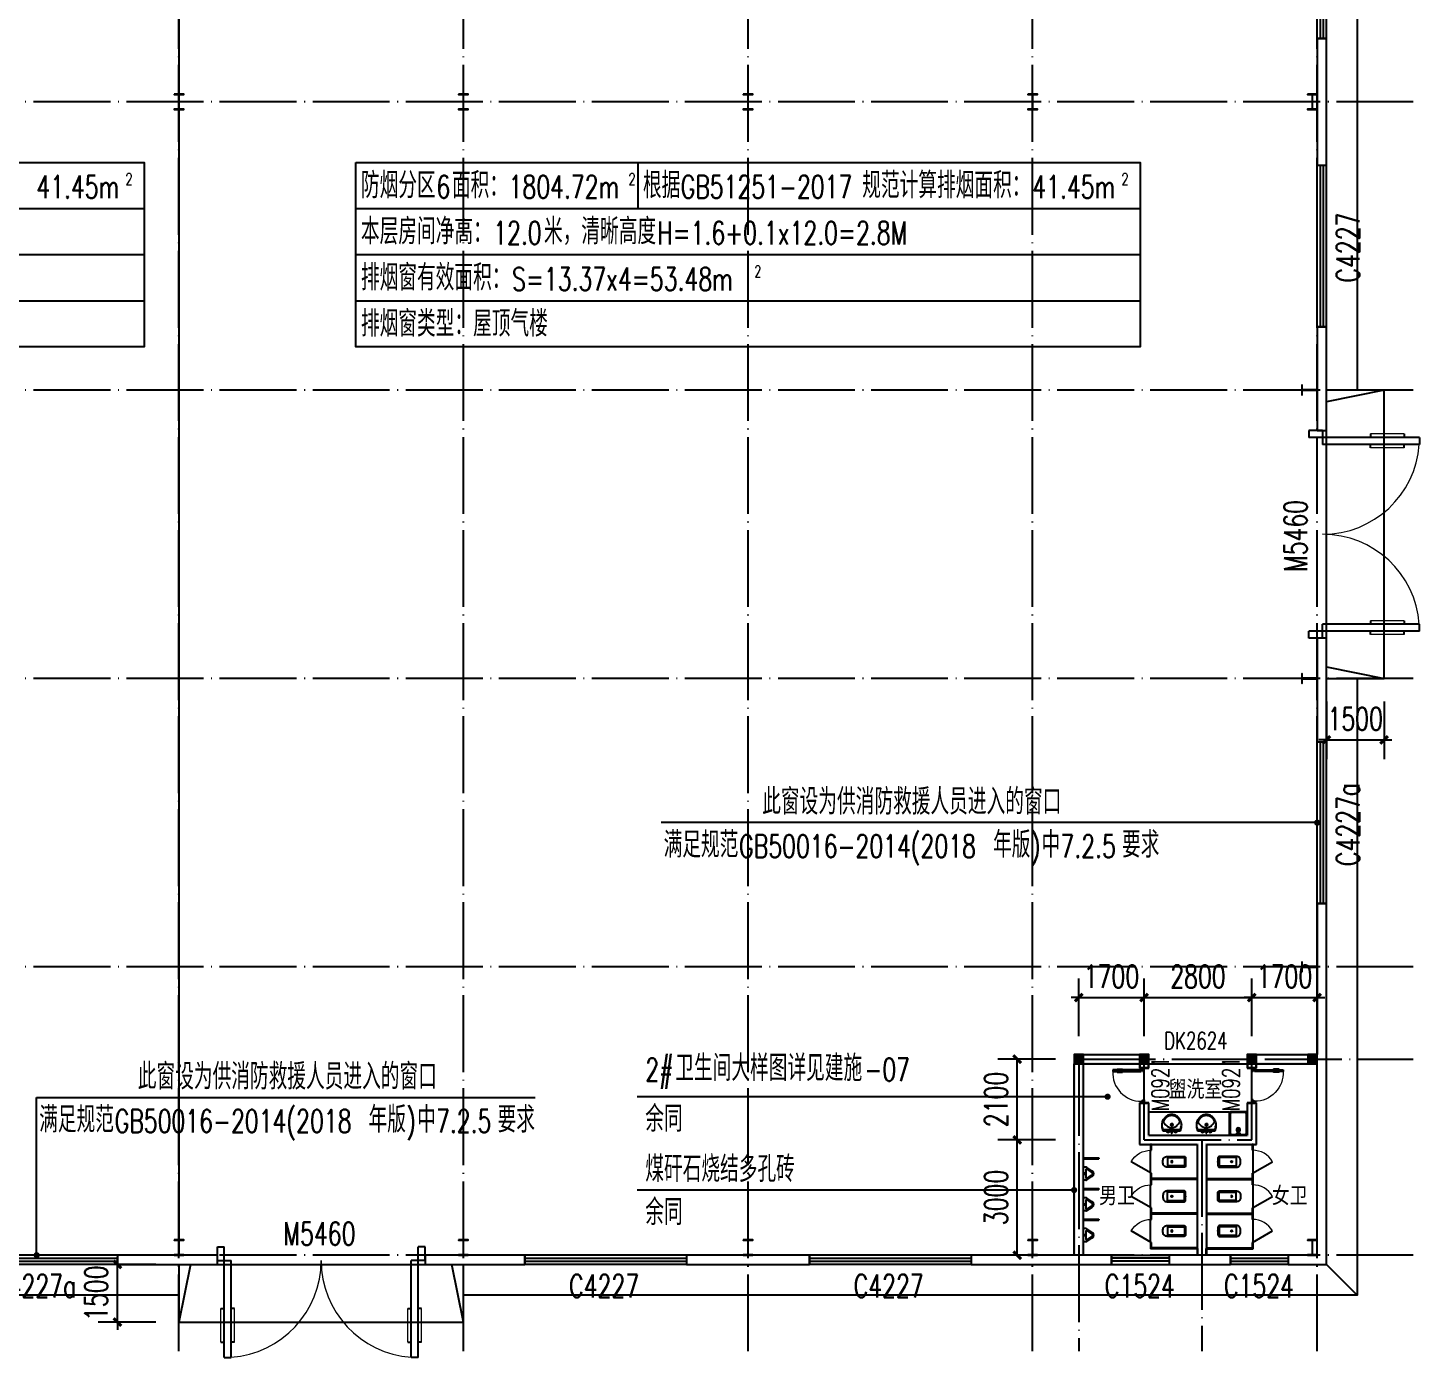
# Model space of a CAD drawing. Extents: x 13276711 to 13543385, y -848943 to -68012.
# Drawn here: x 13475653 to 13511685, y -292143 to -257716 of the extents above; entities that cross this region are included whole.
import ezdxf

# ---------------------------------------------------------------- set-up
doc = ezdxf.new("R2010")
doc.units = 0
doc.header["$LTSCALE"] = 1000
doc.header["$MEASUREMENT"] = 0
doc.linetypes.add('DASH', pattern=[0.35, 0.25, -0.1])
doc.linetypes.add('DOTE', pattern=[2.42, 2, -0.2, 0.02, -0.2])
for name, color, linetype in [('COLUMN', 2, 'Continuous'), ('DIM_LEAD', 3, 'Continuous'), ('DOTE', 1, 'DOTE'), ('LVTRY', 6, 'Continuous'), ('PUB_DIM', 3, 'Continuous'), ('PUB_HATCH', 8, 'Continuous'), ('PUB_TEXT', 7, 'Continuous'), ('PUB_WALL', 9, 'Continuous'), ('WALL', 9, 'Continuous'), ('WALL-PARAPET', 6, 'Continuous'), ('WINDOW', 4, 'Continuous'), ('WINDOW_TEXT', 7, 'Continuous')]:
    doc.layers.add(name, color=color, linetype=linetype)
doc.styles.add('_TCH_DIM', font='SIMPLEX', dxfattribs={"bigfont": 'GBCBIG'})
doc.styles.add('_TCH_DIM_T3', font='SIMPLEX', dxfattribs={"width": 0.705882, "bigfont": 'GBCBIG'})
doc.styles.add('_TCH_WINDOW', font='SIMPLEX', dxfattribs={"height": 3.5, "bigfont": 'GBCBIG'})
doc.styles.add('YAYA', font='', dxfattribs={"width": 0.8, "height": 1})
doc.styles.get('YAYA').set_extended_font_data('SimSun')
doc.dimstyles.new('_TCH_ARCH&&200', dxfattribs={"dimtxt": 595, "dimasz": 200, "dimexe": 500, "dimexo": 600, "dimgap": 252.5, "dimtad": 1, "dimdec": 0, "dimzin": 0, "dimdsep": 46, "dimtxsty": '_TCH_DIM_T3', "dimblk": 'ARCHTICK', "dimcen": 0.09, "dimclrt": 7, "dimazin": 2, "dimtfac": 1, "dimtdec": 0, "dimtix": 1, "dimtmove": 2, "dimatfit": 3, "dimfxl": 0, "dimtolj": 1, "dimtzin": 0, "dimarcsym": 0})

# ---------------------------------------------------------------- blocks, each defined once
blk = doc.blocks.new('A$C797E1D2B')
at = {"layer": 'COLUMN'}
h = blk.add_hatch(color=256, dxfattribs=at)
h.paths.add_polyline_path([(125, 400), (250, 400), (250, 388), (130, 388), (130, 200), (125, 200)])
h.paths.add_polyline_path([(0, 400), (125, 400), (125, 200), (120, 200), (120, 388), (0, 388)])
h.paths.add_polyline_path([(0, 12), (120, 12), (120, 200), (125, 200), (125, 0), (0, 0)])
h.paths.add_polyline_path([(125, 200), (130, 200), (130, 12), (250, 12), (250, 0), (125, 0)])
blk.add_lwpolyline([(250, 0), (250, 12), (130, 12), (130, 388), (250, 388), (250, 400), (0, 400), (0, 388), (120, 388), (120, 12), (0, 12), (0, 0)], close=True, dxfattribs=at)
blk = doc.blocks.new('$DorLib2D$00000011')
for p, q in [((-0.4667, 0.4709), (-0.4667, -0.0625)), ((-0.4667, 0.4709), (-0.4333, 0.4709)), ((-0.4333, 0.4709), (-0.4333, 0.0042)), ((0.4333, 0.4709), (0.4333, 0.0042)), ((0.4667, 0.4709), (0.4333, 0.4709)), ((0.4667, 0.4709), (0.4667, -0.0625)), ((-0.4833, 0.3962), (-0.4667, 0.3962)), ((-0.4167, 0.3962), (-0.4333, 0.3962)), ((0.4167, 0.3962), (0.4333, 0.3962)), ((0.4833, 0.3962), (0.4667, 0.3962)), ((-0.4833, 0.2346), (-0.4667, 0.2346)), ((-0.4167, 0.2346), (-0.4333, 0.2346)), ((0.4167, 0.2346), (0.4333, 0.2346)), ((0.4833, 0.2346), (0.4667, 0.2346)), ((-0.5, 0.0042), (-0.4333, 0.0042)), ((-0.5, 0.0042), (-0.5, -0.0625)), ((0.5, 0.0042), (0.4333, 0.0042)), ((0.5, 0.0042), (0.5, -0.0625)), ((-0.5, -0.0625), (-0.4667, -0.0625)), ((0.5, -0.0625), (0.4667, -0.0625))]:
    blk.add_line(p, q)
at = {"lineweight": 13}
for p, q in [((-0.4833, 0.3962), (-0.4833, 0.2346)), ((-0.4167, 0.3962), (-0.4167, 0.2346)), ((0.4167, 0.3962), (0.4167, 0.2346)), ((0.4833, 0.3962), (0.4833, 0.2346))]:
    blk.add_line(p, q, dxfattribs=at)
for centre, start, end in [((-0.4667, 0.0042), 0, 85.90396), ((0.4667, 0.0042), 94.09604, 180)]:
    blk.add_arc(centre, 0.4667, start, end, dxfattribs=at)
blk = doc.blocks.new('$TCHSYS$WIN2D')
for p, q in [((-0.5, 0.5), (0.5, 0.5)), ((-0.5, 0.5), (-0.5, -0.5)), ((0.5, 0.5), (0.5, -0.5)), ((0.5, 0.1667), (-0.5, 0.1667)), ((0.5, -0.1667), (-0.5, -0.1667)), ((-0.5, -0.5), (0.5, -0.5))]:
    blk.add_line(p, q)
blk = doc.blocks.new('$lvtry$00000037')
for p, q in [((-305, -430, 0), (-305, -30, 0)), ((-285, -420, 0), (-285, -40, 0)), ((-275, 0, 0), (275, 0, 0)), ((-265, -20, 0), (265, -20, 0)), ((285, -180, 0), (245, -198, 0)), ((245, -198, 0), (245, -263, 0)), ((245, -263, 0), (285, -280, 0)), ((285, -40, 0), (285, -420, 0)), ((305, -30, 0), (305, -430, 0)), ((275, -460, 0), (-275, -460, 0)), ((265, -440, 0), (-265, -440, 0))]:
    blk.add_line(p, q)
for radius in [50, 32.5]:
    blk.add_circle((165, -230, 0), radius)
for centre, radius, start, end in [((-275, -30, 0), 30, 90, 180), ((-265, -40, 0), 20, 90, 180), ((265, -40, 0), 20, 0, 90), ((275, -30, 0), 30, 0, 90), ((-275, -430, 0), 30, 180, 270), ((-265, -420, 0), 20, 180, 270), ((265, -420, 0), 20, 270, 0), ((275, -430, 0), 30, 270, 0)]:
    blk.add_arc(centre, radius, start, end)
blk = doc.blocks.new('$lvtry$00000007')
for p, q in [((-170, 0, 0), (170, 0, 0)), ((-170, -61, 0), (-170, 0, 0)), ((-162, -88, 0), (-69, -231, 0)), ((-124, -91, 0), (-43, -216, 0)), ((-116, -76, 0), (116, -76, 0)), ((43, -216, 0), (124, -91, 0)), ((69, -231, 0), (162, -88, 0)), ((170, -61, 0), (170, 0, 0))]:
    blk.add_line(p, q)
blk.add_circle((0, -38, 0), 17.7)
for centre, radius, start, end in [((-120, -61, 0), 50, 180, 213.0863), ((-116, -86, 0), 10, 90, 213.0863), ((0, -191, 0), 80, 210, 330), ((0, -191, 0), 50, 210, 330), ((116, -86, 0), 10, 326.9137, 90), ((120, -61, 0), 50, 326.9137, 0)]:
    blk.add_arc(centre, radius, start, end)
blk = doc.blocks.new('$TCHSYS$APDOOR2D')
blk.add_line((0.5, 0), (0, 0.866))
at = {"lineweight": 13}
blk.add_arc((0.5, 0), 1, 120, 180, dxfattribs=at)
blk = doc.blocks.new('_FZH')
blk.add_lwpolyline([(-0.5, -0.5), (0.5, -0.5), (0.5, 0.5), (-0.5, 0.5)], close=True)
at = {"layer": 'PUB_HATCH'}
blk.add_solid([(-0.5, -0.5), (0.5, -0.5), (-0.5, 0.5), (0.5, 0.5)], dxfattribs=at)
blk = doc.blocks.new('$lvtry$00000192')
for p, q in [((-249, -114, 0), (-277, -200, 0)), ((-257, -192, 0), (-247, -166, 0)), ((-30, -114, 0), (-249, -114, 0)), ((-237, -138, 0), (-247, -166, 0)), ((-235, -138, 0), (-27, -138, 0)), ((-144, -84, 0), (-75, -83, 0)), ((-109, -118, 0), (-110, -49, 0)), ((-43, -272, 0), (43, -271, 0)), ((-24, -72, 0), (-30, -109, 0)), ((-30, -109, 0), (-17, -212, 0)), ((-24, -72, 0), (0, -73, 0)), ((-24, -72, 0), (-17, -212, 0)), ((-23, -91, 0), (0, -91, 0)), ((-18, -202, 0), (-1, -202, 0)), ((-17, -212, 0), (-1, -212, 0)), ((15, -203, 0), (-1, -202, 0)), ((14, -212, 0), (-1, -212, 0)), ((24, -73, 0), (0, -73, 0)), ((23, -92, 0), (0, -91, 0)), ((1, -314, 0), (0, -229, 0)), ((24, -73, 0), (14, -212, 0)), ((30, -110, 0), (14, -212, 0)), ((24, -73, 0), (30, -110, 0)), ((26, -138, 0), (243, -138, 0)), ((256, -114, 0), (29, -114, 0)), ((75, -83, 0), (144, -82, 0)), ((110, -117, 0), (109, -48, 0)), ((243, -138, 0), (263, -192, 0)), ((243, -138, 0), (272, -216, 0)), ((283, -200, 0), (256, -114, 0))]:
    blk.add_line(p, q)
for points in [[(-277, -200, 0.044851), (-282, -257, 0.06689), (-277, -296, 0.023023), (-257, -356, 0.044853), (-243, -386, 0.043799), (-215, -425, 0.044001), (-180, -459, 0.042834), (-139, -487, 0.043018), (-95, -507, 0.042273), (-47, -520, 0.042347), (2, -524, 0.04234), (52, -520, 0.042268), (100, -508, 0.043003), (144, -488, 0.042821), (185, -460, 0.043985), (220, -426, 0.043782), (249, -387, 0.044843), (273, -338, 0.059205), (283, -297, 0.030672), (287, -241, 0.04375), (283, -201, 0.001982), (283, -201, 0.000717), (283, -200)], [(-21, -200, 0.021783), (-40, -200, 0.043137), (-49, -201, 0.041783), (-92, -214, 0.044848), (-129, -233, 0.04131), (-155, -252, 0.026055), (-194, -290, 0.052783), (-228, -336, 0.159914), (-231, -349, 0.063485), (-229, -357, 0.0374), (-221, -373, 0.051256), (-198, -406, 0.043963), (-164, -440, 0.042872), (-127, -465, 0.042994), (-86, -483, 0.042296), (-43, -495, 0.042347), (2, -499, 0.042341), (47, -495, 0.042292), (91, -484, 0.04298), (132, -466, 0.042859), (169, -440, 0.043948), (202, -409, 0.046877), (227, -374, 0.041749), (235, -357, 0.059652), (238, -346, 0.177603), (234, -327, 0.063235), (189, -275, 0.024325), (146, -239, 0.043369), (120, -223, 0.042415), (76, -205, 0.050318), (38, -197, 0.034463), (33, -197, 0.015757), (19, -198, 0.015757)]]:
    blk.add_lwpolyline(points, format="xyb")
at = {"elevation": 0}
blk.add_lwpolyline([(-257, -192), (-264, -237), (-264, -241)], dxfattribs=at)
for centre, radius in [((-109, -83, 0), 23.8), ((-109, -83, 0), 14.2), ((0, -271, 0), 28.5), ((0, -271, 0), 19), ((110, -83, 0), 23.8), ((110, -83, 0), 14.2)]:
    blk.add_circle(centre, radius)
for centre, start, end in [((-1, -61, 0), 79.8328, 278.7823), ((1, -61, 0), 259.8328, 98.7823)]:
    blk.add_arc(centre, 6.83, start, end)
blk.add_point((0, -91, 0))
blk = doc.blocks.new('$lvtry$00000200')
at = {"color": 0}
for p, q in [((-110, -40, 0), (-110, -470, 0)), ((100, -30, 0), (-100, -30, 0)), ((110, -470, 0), (110, -40, 0))]:
    blk.add_line(p, q, dxfattribs=at)
at = {"color": 0, "elevation": 0}
blk.add_lwpolyline([(100, 0), (-100, 0, 0.414214), (-140, -40), (-140, -480, 0.414214), (-30, -590), (30, -590, 0.414214), (140, -480), (140, -40, 0.414214)], format="xyb", close=True, dxfattribs=at)
blk.add_lwpolyline([(140, -470), (-140, -470)], dxfattribs=at)
at = {"color": 0}
blk.add_circle((0, -359, 0), 20, dxfattribs=at)
for centre, start, end in [((-100, -40, 0), 90, 180), ((100, -40, 0), 0, 90)]:
    blk.add_arc(centre, 10, start, end, dxfattribs=at)
for p in [(0, 0), (0, -359, 0)]:
    blk.add_point(p, dxfattribs=at)
blk = doc.blocks.new('$DorLib2D$00000009')
for p, q in [((0.413, 0.905), (0.413, 0.081)), ((0.454, 0.905), (0.413, 0.905)), ((0.454, 0.081), (0.454, 0.905)), ((0.413, 0.782), (0.378, 0.782)), ((0.413, 0.624), (0.378, 0.624)), ((0.489, 0.782), (0.454, 0.782)), ((0.489, 0.624), (0.454, 0.624)), ((-0.494, 0.081), (-0.453, 0.081)), ((-0.494, -0.002), (-0.494, 0.081)), ((-0.453, 0.081), (-0.453, 0.039)), ((-0.453, 0.039), (-0.412, 0.039)), ((-0.412, 0.039), (-0.412, -0.002)), ((0.413, 0.081), (0.454, 0.081)), ((0.454, 0.039), (0.413, 0.039)), ((0.413, 0.039), (0.413, -0.002)), ((0.495, 0.081), (0.454, 0.081)), ((0.454, 0.081), (0.454, 0.039)), ((0.495, -0.002), (0.495, 0.081)), ((-0.494, -0.002), (-0.494, -0.002)), ((-0.412, -0.002), (-0.494, -0.002)), ((0.413, -0.002), (0.495, -0.002)), ((0.495, -0.002), (0.495, -0.002))]:
    blk.add_line(p, q)
at = {"lineweight": 13}
for p, q in [((0.378, 0.782), (0.378, 0.624)), ((0.489, 0.782), (0.489, 0.624))]:
    blk.add_line(p, q, dxfattribs=at)
blk.add_arc((0.372, 0.082), 0.825, 87.134, 180.0717, dxfattribs=at)
blk = doc.blocks.new('_ArchTick')
at = {"color": 0, "linetype": 'ByBlock', "const_width": 0.4}
blk.add_lwpolyline([(-0.5, -0.5), (0.5, 0.5)], dxfattribs=at)
blk = doc.blocks.new('*D686')
at = {"layer": 'Defpoints', "color": 0}
for p in [(13477985, -289883), (13479585, -289883), (13479585, -291383)]:
    blk.add_point(p, dxfattribs=at)
at = {"layer": 'PUB_DIM', "color": 0, "lineweight": -2}
for p, q in [((13477985, -289883), (13477985, -289683)), ((13478985, -289883), (13477485, -289883)), ((13477985, -291383), (13477985, -289883)), ((13478985, -291383), (13477485, -291383)), ((13477985, -291383), (13477985, -291583))]:
    blk.add_line(p, q, dxfattribs=at)
at = {"layer": 'PUB_DIM', "color": 0, "lineweight": -2, "xscale": 200, "yscale": 200, "zscale": 200}
for p, rotation in [((13477985, -289883), 270), ((13477985, -291383), 90)]:
    blk.add_blockref('_ArchTick', p, dxfattribs=dict(at, rotation=rotation))
at = {"layer": 'PUB_DIM', "color": 7, "insert": (13477435, -290633), "char_height": 595, "attachment_point": 5, "rotation": 90, "style": '_TCH_DIM_T3'}
blk.add_mtext('\\A1;1500', dxfattribs=at)
blk = doc.blocks.new('*D693')
at = {"layer": 'Defpoints', "color": 0}
for p in [(13509425, -274643), (13510925, -274643), (13510925, -276243)]:
    blk.add_point(p, dxfattribs=at)
at = {"layer": 'PUB_DIM', "color": 0, "lineweight": -2}
for p, q in [((13509425, -275243), (13509425, -276743)), ((13510925, -275243), (13510925, -276743)), ((13509425, -276243), (13509225, -276243)), ((13509425, -276243), (13510925, -276243)), ((13510925, -276243), (13511125, -276243))]:
    blk.add_line(p, q, dxfattribs=at)
at = {"layer": 'PUB_DIM', "color": 0, "lineweight": -2, "xscale": 200, "yscale": 200, "zscale": 200}
blk.add_blockref('_ArchTick', (13509425, -276243), dxfattribs=at)
at = {"layer": 'PUB_DIM', "color": 0, "lineweight": -2, "xscale": 200, "yscale": 200, "zscale": 200, "rotation": 180}
blk.add_blockref('_ArchTick', (13510925, -276243), dxfattribs=at)
at = {"layer": 'PUB_DIM', "color": 7, "insert": (13510175, -275693), "char_height": 595, "attachment_point": 5, "style": '_TCH_DIM_T3'}
blk.add_mtext('\\A1;1500', dxfattribs=at)
blk = doc.blocks.new('*D959')
at = {"layer": 'Defpoints', "color": 0}
for p in [(13504685, -282943), (13502985, -284543), (13504685, -284543)]:
    blk.add_point(p, dxfattribs=at)
at = {"layer": 'PUB_DIM', "color": 0, "lineweight": -2}
for p, q in [((13502985, -283943), (13502985, -282443)), ((13504685, -283943), (13504685, -282443)), ((13502985, -282943), (13502785, -282943)), ((13502985, -282943), (13504685, -282943)), ((13504685, -282943), (13504885, -282943))]:
    blk.add_line(p, q, dxfattribs=at)
at = {"layer": 'PUB_DIM', "color": 0, "lineweight": -2, "xscale": 200, "yscale": 200, "zscale": 200}
blk.add_blockref('_ArchTick', (13502985, -282943), dxfattribs=at)
at = {"layer": 'PUB_DIM', "color": 0, "lineweight": -2, "xscale": 200, "yscale": 200, "zscale": 200, "rotation": 180}
blk.add_blockref('_ArchTick', (13504685, -282943), dxfattribs=at)
at = {"layer": 'PUB_DIM', "color": 7, "insert": (13503835, -282393), "char_height": 595, "attachment_point": 5, "style": '_TCH_DIM_T3'}
blk.add_mtext('\\A1;1700', dxfattribs=at)
blk = doc.blocks.new('*D960')
at = {"layer": 'Defpoints', "color": 0}
for p in [(13507485, -282943), (13504685, -284543), (13507485, -284543)]:
    blk.add_point(p, dxfattribs=at)
at = {"layer": 'PUB_DIM', "color": 0, "lineweight": -2}
for p, q in [((13504685, -283943), (13504685, -282443)), ((13507485, -283943), (13507485, -282443)), ((13504685, -282943), (13507485, -282943))]:
    blk.add_line(p, q, dxfattribs=at)
at = {"layer": 'PUB_DIM', "color": 0, "lineweight": -2, "xscale": 200, "yscale": 200, "zscale": 200, "rotation": 180}
blk.add_blockref('_ArchTick', (13504685, -282943), dxfattribs=at)
at = {"layer": 'PUB_DIM', "color": 0, "lineweight": -2, "xscale": 200, "yscale": 200, "zscale": 200}
blk.add_blockref('_ArchTick', (13507485, -282943), dxfattribs=at)
at = {"layer": 'PUB_DIM', "color": 7, "insert": (13506085, -282393), "char_height": 595, "attachment_point": 5, "style": '_TCH_DIM_T3'}
blk.add_mtext('\\A1;2800', dxfattribs=at)
blk = doc.blocks.new('*D961')
at = {"layer": 'Defpoints', "color": 0}
for p in [(13509185, -282943), (13507485, -284543), (13509185, -284543)]:
    blk.add_point(p, dxfattribs=at)
at = {"layer": 'PUB_DIM', "color": 0, "lineweight": -2}
for p, q in [((13507485, -283943), (13507485, -282443)), ((13509185, -283943), (13509185, -282443)), ((13507485, -282943), (13507285, -282943)), ((13507485, -282943), (13509185, -282943)), ((13509185, -282943), (13509385, -282943))]:
    blk.add_line(p, q, dxfattribs=at)
at = {"layer": 'PUB_DIM', "color": 0, "lineweight": -2, "xscale": 200, "yscale": 200, "zscale": 200}
blk.add_blockref('_ArchTick', (13507485, -282943), dxfattribs=at)
at = {"layer": 'PUB_DIM', "color": 0, "lineweight": -2, "xscale": 200, "yscale": 200, "zscale": 200, "rotation": 180}
blk.add_blockref('_ArchTick', (13509185, -282943), dxfattribs=at)
at = {"layer": 'PUB_DIM', "color": 7, "insert": (13508335, -282393), "char_height": 595, "attachment_point": 5, "style": '_TCH_DIM_T3'}
blk.add_mtext('\\A1;1700', dxfattribs=at)
blk = doc.blocks.new('*D962')
at = {"layer": 'Defpoints', "color": 0}
for p in [(13501385, -286643), (13502985, -286643), (13502985, -289643)]:
    blk.add_point(p, dxfattribs=at)
at = {"layer": 'PUB_DIM', "color": 0, "lineweight": -2}
for p, q in [((13502385, -286643), (13500885, -286643)), ((13501385, -289643), (13501385, -286643)), ((13502385, -289643), (13500885, -289643))]:
    blk.add_line(p, q, dxfattribs=at)
at = {"layer": 'PUB_DIM', "color": 0, "lineweight": -2, "xscale": 200, "yscale": 200, "zscale": 200}
for p, rotation in [((13501385, -286643), 90), ((13501385, -289643), 270)]:
    blk.add_blockref('_ArchTick', p, dxfattribs=dict(at, rotation=rotation))
at = {"layer": 'PUB_DIM', "color": 7, "insert": (13500835, -288143), "char_height": 595, "attachment_point": 5, "rotation": 90, "style": '_TCH_DIM_T3'}
blk.add_mtext('\\A1;3000', dxfattribs=at)
blk = doc.blocks.new('*D963')
at = {"layer": 'Defpoints', "color": 0}
for p in [(13501385, -284543), (13502985, -284543), (13502985, -286643)]:
    blk.add_point(p, dxfattribs=at)
at = {"layer": 'PUB_DIM', "color": 0, "lineweight": -2}
for p, q in [((13502385, -284543), (13500885, -284543)), ((13501385, -286643), (13501385, -284543)), ((13502385, -286643), (13500885, -286643))]:
    blk.add_line(p, q, dxfattribs=at)
at = {"layer": 'PUB_DIM', "color": 0, "lineweight": -2, "xscale": 200, "yscale": 200, "zscale": 200}
for p, rotation in [((13501385, -284543), 90), ((13501385, -286643), 270)]:
    blk.add_blockref('_ArchTick', p, dxfattribs=dict(at, rotation=rotation))
at = {"layer": 'PUB_DIM', "color": 7, "insert": (13500835, -285593), "char_height": 595, "attachment_point": 5, "rotation": 90, "style": '_TCH_DIM_T3'}
blk.add_mtext('\\A1;2100', dxfattribs=at)

msp = doc.modelspace()

# ---------------------------------------------------------------- hatches: boundary and pattern name
at = {"layer": 'PUB_WALL'}
for points in [[(13503104.8, -284423.1), (13502864.8, -284423.1), (13502904.8, -284463.1), (13503064.8, -284463.1)], [(13502864.8, -284423.1), (13502864.8, -284663.1), (13502904.8, -284623.1), (13502904.8, -284463.1)], [(13502864.8, -284663.1), (13503104.8, -284663.1), (13503064.8, -284623.1), (13502904.8, -284623.1)], [(13503104.8, -284663.1), (13503104.8, -284423.1), (13503064.8, -284463.1), (13503064.8, -284623.1)], [(13504564.8, -284463.1), (13504564.8, -284423.1), (13503104.8, -284423.1), (13503104.8, -284463.1)], [(13504564.8, -284663.1), (13504564.8, -284623.1), (13503104.8, -284623.1), (13503104.8, -284663.1)], [(13504804.8, -284423.1), (13504564.8, -284423.1), (13504604.8, -284463.1), (13504764.8, -284463.1)], [(13504564.8, -284423.1), (13504564.8, -284663.1), (13504604.8, -284623.1), (13504604.8, -284463.1)], [(13504564.8, -284663.1), (13504804.8, -284663.1), (13504764.8, -284623.1), (13504604.8, -284623.1)], [(13504804.8, -284663.1), (13504804.8, -284423.1), (13504764.8, -284463.1), (13504764.8, -284623.1)], [(13507604.8, -284423.1), (13507364.8, -284423.1), (13507404.8, -284463.1), (13507564.8, -284463.1)], [(13507364.8, -284423.1), (13507364.8, -284663.1), (13507404.8, -284623.1), (13507404.8, -284463.1)], [(13507364.8, -284663.1), (13507604.8, -284663.1), (13507564.8, -284623.1), (13507404.8, -284623.1)], [(13507604.8, -284663.1), (13507604.8, -284423.1), (13507564.8, -284463.1), (13507564.8, -284623.1)], [(13508944.8, -284463.1), (13508944.8, -284423.1), (13507604.8, -284423.1), (13507604.8, -284463.1)], [(13508944.8, -284663.1), (13508944.8, -284623.1), (13507604.8, -284623.1), (13507604.8, -284663.1)], [(13509184.8, -284423.1), (13508944.8, -284423.1), (13508984.8, -284463.1), (13509144.8, -284463.1)], [(13508944.8, -284423.1), (13508944.8, -284663.1), (13508984.8, -284623.1), (13508984.8, -284463.1)], [(13508944.8, -284663.1), (13509184.8, -284663.1), (13509144.8, -284623.1), (13508984.8, -284623.1)], [(13509184.8, -284663.1), (13509184.8, -284423.1), (13509144.8, -284463.1), (13509144.8, -284623.1)], [(13502904.8, -284663.1), (13502864.8, -284663.1), (13502864.8, -289643.1), (13502904.8, -289643.1)], [(13503104.8, -284663.1), (13503064.8, -284663.1), (13503064.8, -289643.1), (13503104.8, -289643.1)], [(13504604.8, -284663.1), (13504564.8, -284663.1), (13504564.8, -284783.1), (13504604.8, -284743.1)], [(13504564.8, -284783.1), (13504804.8, -284783.1), (13504764.8, -284743.1), (13504604.8, -284743.1)], [(13504804.8, -284663.1), (13504764.8, -284663.1), (13504764.8, -284743.1), (13504804.8, -284783.1)], [(13507404.8, -284663.1), (13507364.8, -284663.1), (13507364.8, -284783.1), (13507404.8, -284743.1)], [(13507364.8, -284783.1), (13507604.8, -284783.1), (13507564.8, -284743.1), (13507404.8, -284743.1)], [(13507604.8, -284663.1), (13507564.8, -284663.1), (13507564.8, -284743.1), (13507604.8, -284783.1)], [(13504804.8, -285683.1), (13504564.8, -285683.1), (13504604.8, -285723.1), (13504764.8, -285723.1)], [(13504564.8, -285683.1), (13504564.8, -286763.1), (13504604.8, -286723.1), (13504604.8, -285723.1)], [(13504804.8, -286523.1), (13504804.8, -285683.1), (13504764.8, -285723.1), (13504764.8, -286563.1)], [(13507604.8, -285683.1), (13507364.8, -285683.1), (13507404.8, -285723.1), (13507564.8, -285723.1)], [(13507364.8, -285683.1), (13507364.8, -286523.1), (13507404.8, -286563.1), (13507404.8, -285723.1)], [(13507604.8, -286763.1), (13507604.8, -285683.1), (13507564.8, -285723.1), (13507564.8, -286723.1)], [(13504564.8, -286763.1), (13506064.8, -286763.1), (13506104.8, -286723.1), (13504604.8, -286723.1)], [(13504804.8, -286523.1), (13506064.8, -286523.1), (13506064.8, -286563.1), (13504764.8, -286563.1)], [(13506064.8, -286523.1), (13507364.8, -286523.1), (13507404.8, -286563.1), (13506064.8, -286563.1)], [(13506064.8, -286763.1), (13506064.8, -287663.1), (13506104.8, -287663.1), (13506104.8, -286723.1)], [(13506304.8, -286763.1), (13506304.8, -287663.1), (13506264.8, -287663.1), (13506264.8, -286723.1)], [(13506304.8, -286763.1), (13507604.8, -286763.1), (13507564.8, -286723.1), (13506264.8, -286723.1)], [(13506064.8, -287663.1), (13506064.8, -288563), (13506104.8, -288563), (13506104.8, -287663.1)], [(13506304.8, -287663.1), (13506304.8, -288563), (13506264.8, -288563), (13506264.8, -287663.1)], [(13506064.8, -288563), (13506064.8, -289463), (13506104.8, -289463), (13506104.8, -288563)], [(13506304.8, -288563), (13506304.8, -289463), (13506264.8, -289463), (13506264.8, -288563)], [(13506064.8, -289463), (13506064.8, -289643.1), (13506104.8, -289643.1), (13506104.8, -289463)], [(13506304.8, -289463), (13506304.8, -289643.1), (13506264.8, -289643.1), (13506264.8, -289463)]]:
    msp.add_hatch(color=256, dxfattribs=at).paths.add_polyline_path(points)

# ---------------------------------------------------------------- linework, layer by layer
for p, q in [((13491518.2, -261218.1), (13491518.2, -262418.1)), ((13458284.8, -262418.1), (13478684.8, -262418.1)), ((13484184.8, -262418.1), (13504584.8, -262418.1)), ((13458284.8, -263618.1), (13478684.8, -263618.1)), ((13484184.8, -263618.1), (13504584.8, -263618.1)), ((13458284.8, -264818.1), (13478684.8, -264818.1)), ((13484184.8, -264818.1), (13504584.8, -264818.1))]:
    msp.add_line(p, q)
at = {"ltscale": 0.5}
for p, q in [((13510924.8, -267143.1), (13509424.8, -267443.1)), ((13509424.8, -274343.1), (13510924.8, -274643.1)), ((13479884.8, -289883.1), (13479584.8, -291383.1)), ((13486984.8, -291383.1), (13486684.8, -289883.1)), ((13509424.8, -289883.1), (13510224.8, -290683.1))]:
    msp.add_line(p, q, dxfattribs=at)
at = {"linetype": 'DASH', "ltscale": 5, "const_width": 50}
msp.add_lwpolyline([(13479584.8, -289643.1), (13479584.8, -229643.1)], dxfattribs=at)
at = {"ltscale": 0.5}
for points in [[(13510224.8, -252143.1), (13510224.8, -267143.1)], [(13509424.8, -274643.1), (13510924.8, -274643.1), (13510924.8, -267143.1), (13509424.8, -267143.1)], [(13510224.8, -274643.1), (13510224.8, -290683.1), (13486984.8, -290683.1)], [(13479584.8, -289883.1), (13479584.8, -291383.1), (13486984.8, -291383.1), (13486984.8, -289883.1)], [(13479584.8, -290683.1), (13427784.8, -290683.1)]]:
    msp.add_lwpolyline(points, dxfattribs=at)
for points in [[(13458284.8, -261218.1), (13478684.8, -261218.1), (13478684.8, -266018.1), (13458284.8, -266018.1)], [(13484184.8, -261218.1), (13504584.8, -261218.1), (13504584.8, -266018.1), (13484184.8, -266018.1)]]:
    msp.add_lwpolyline(points, close=True)
at = {"layer": 'DIM_LEAD'}
for p, q in [((13505084.8, -278393.1), (13492123.1, -278393.1)), ((13509184.8, -278393.1), (13505084.8, -278393.1)), ((13475884.8, -289643.1), (13475884.8, -285543.1)), ((13475884.8, -285543.1), (13488846.6, -285543.1)), ((13502964.8, -285522.3), (13491503.1, -285522.3)), ((13503734.8, -285522.3), (13502964.8, -285522.3)), ((13496764.8, -287949.2), (13491503.1, -287949.2)), ((13502864.8, -287949.2), (13496764.8, -287949.2))]:
    msp.add_line(p, q, dxfattribs=at)
at = {"layer": 'DIM_LEAD', "const_width": 80}
for points in [[(13509224.8, -278393.1, 1), (13509144.8, -278393.1, 1)], [(13503774.8, -285522.3, 1), (13503694.8, -285522.3, 1)], [(13502904.8, -287949.2, 1), (13502824.8, -287949.2, 1)], [(13475884.8, -289683.1, 1), (13475884.8, -289603.1, 1)]]:
    msp.add_lwpolyline(points, format="xyb", close=True, dxfattribs=at)
at = {"layer": 'DOTE'}
for p, q in [((13479584.8, -292143.1), (13479584.8, -227143.1)), ((13486984.8, -292143.1), (13486984.8, -227143.1)), ((13494384.8, -292143.1), (13494384.8, -227143.1)), ((13501784.8, -292143.1), (13501784.8, -227143.1)), ((13509184.8, -292143.1), (13509184.8, -227143.1)), ((13511684.8, -259643.1), (13343884.8, -259643.1)), ((13511684.8, -267143.1), (13343884.8, -267143.1)), ((13511684.8, -274643.1), (13343884.8, -274643.1)), ((13511684.8, -282143.1), (13343884.8, -282143.1)), ((13502984.8, -284543.1), (13511684.8, -284543.1)), ((13502984.8, -284543.1), (13502984.8, -292143.1)), ((13504684.8, -286643.1), (13504684.8, -284543.1)), ((13507484.8, -286643.1), (13507484.8, -284543.1)), ((13504684.8, -286643.1), (13507484.8, -286643.1)), ((13506184.8, -286643.1), (13506184.8, -292143.1)), ((13511684.8, -289643.1), (13343884.8, -289643.1))]:
    msp.add_line(p, q, dxfattribs=at)
at = {"layer": 'LVTRY'}
for p, q in [((13506904.8, -285923.1), (13504784.8, -285923.1)), ((13506904.8, -286523.1), (13506904.8, -285923.1)), ((13504852.3, -286763.1), (13504852.3, -286913.1)), ((13504877.3, -286763.1), (13504852.3, -286763.1)), ((13504877.3, -286913.1), (13504877.3, -286763.1)), ((13507492.3, -286763.1), (13507492.3, -286913.1)), ((13507517.3, -286763.1), (13507492.3, -286763.1)), ((13507517.3, -286913.1), (13507517.3, -286763.1)), ((13503104.8, -287110.6), (13503504.8, -287110.6)), ((13503104.8, -287110.6), (13503104.8, -287135.6)), ((13503104.8, -287135.6), (13503504.8, -287135.6)), ((13503504.8, -287110.6), (13503504.8, -287135.6)), ((13504852.3, -286913.1), (13504877.3, -286913.1)), ((13504852.3, -287513.1, 400), (13504852.3, -286913.1, 400)), ((13507492.3, -286913.1), (13507517.3, -286913.1)), ((13507517.3, -287513.1, 400), (13507517.3, -286913.1, 400)), ((13504877.3, -287513.1), (13504852.3, -287513.1)), ((13504852.3, -287513.1), (13504852.3, -287663.1)), ((13504877.3, -287650.6), (13504877.3, -287513.1)), ((13507517.3, -287513.1), (13507492.3, -287513.1)), ((13507492.3, -287513.1), (13507492.3, -287650.6)), ((13507517.3, -287663.1), (13507517.3, -287513.1)), ((13504852.3, -287663.1), (13504852.3, -287813.1)), ((13504852.3, -287813.1), (13504877.3, -287813.1)), ((13504852.3, -288413.1, 400), (13504852.3, -287813.1, 400)), ((13506064.8, -287650.6), (13504877.3, -287650.6)), ((13506064.8, -287675.6), (13504877.3, -287675.6)), ((13504877.3, -287813.1), (13504877.3, -287675.6)), ((13506304.8, -287650.6), (13507492.3, -287650.6)), ((13506304.8, -287650.6), (13506304.8, -287675.6)), ((13506304.8, -287675.6), (13507492.3, -287675.6)), ((13507492.3, -287675.6), (13507492.3, -287813.1)), ((13507492.3, -287813.1), (13507517.3, -287813.1)), ((13507517.3, -287813.1), (13507517.3, -287663.1)), ((13507517.3, -288413.1, 400), (13507517.3, -287813.1, 400)), ((13503104.8, -287910.6), (13503504.8, -287910.6)), ((13503104.8, -287910.6), (13503104.8, -287935.6)), ((13503104.8, -287935.6), (13503504.8, -287935.6)), ((13503504.8, -287910.6), (13503504.8, -287935.6)), ((13504877.3, -288413.1), (13504852.3, -288413.1)), ((13504852.3, -288413.1), (13504852.3, -288563)), ((13504852.3, -288563), (13504852.3, -288713)), ((13504877.3, -288550.5), (13504877.3, -288413.1)), ((13506064.8, -288550.5), (13504877.3, -288550.5)), ((13506064.8, -288575.5), (13504877.3, -288575.5)), ((13504877.3, -288713), (13504877.3, -288575.5)), ((13506304.8, -288550.5), (13507492.3, -288550.5)), ((13506304.8, -288550.5), (13506304.8, -288575.5)), ((13506304.8, -288575.5), (13507492.3, -288575.5)), ((13507517.3, -288413.1), (13507492.3, -288413.1)), ((13507492.3, -288413.1), (13507492.3, -288550.5)), ((13507492.3, -288575.5), (13507492.3, -288713)), ((13507517.3, -288563), (13507517.3, -288413.1)), ((13507517.3, -288713), (13507517.3, -288563)), ((13503104.8, -288710.6), (13503504.8, -288710.6)), ((13503104.8, -288710.6), (13503104.8, -288735.6)), ((13503104.8, -288735.6), (13503504.8, -288735.6)), ((13503504.8, -288710.6), (13503504.8, -288735.6)), ((13504852.3, -288713), (13504877.3, -288713)), ((13504852.3, -289313, 400), (13504852.3, -288713, 400)), ((13507492.3, -288713), (13507517.3, -288713)), ((13507517.3, -289313, 400), (13507517.3, -288713, 400)), ((13504877.3, -289313), (13504852.3, -289313)), ((13504852.3, -289313), (13504852.3, -289475.5)), ((13504877.3, -289450.5), (13504877.3, -289313)), ((13507517.3, -289313), (13507492.3, -289313)), ((13507492.3, -289313), (13507492.3, -289450.5)), ((13507517.3, -289475.5), (13507517.3, -289313)), ((13506064.8, -289475.5), (13504852.3, -289475.5)), ((13506064.8, -289450.5), (13504877.3, -289450.5)), ((13506304.8, -289450.5), (13507492.3, -289450.5)), ((13506304.8, -289450.5), (13506304.8, -289475.5)), ((13506304.8, -289475.5), (13507517.3, -289475.5))]:
    msp.add_line(p, q, dxfattribs=at)
at = {"layer": 'WALL'}
for p, q in [((13503104.8, -284423.1), (13504564.8, -284423.1)), ((13507604.8, -284423.1), (13508944.8, -284423.1)), ((13502864.8, -289643.1), (13502864.8, -284663.1)), ((13503104.8, -289643.1), (13503104.8, -284663.1)), ((13503104.8, -284663.1), (13504564.8, -284663.1)), ((13504564.8, -284663.1), (13504564.8, -284783.1)), ((13504564.8, -284783.1), (13504804.8, -284783.1)), ((13504804.8, -284783.1), (13504804.8, -284663.1)), ((13507364.8, -284663.1), (13507364.8, -284783.1)), ((13507364.8, -284783.1), (13507604.8, -284783.1)), ((13507604.8, -284663.1), (13508944.8, -284663.1)), ((13507604.8, -284783.1), (13507604.8, -284663.1)), ((13504804.8, -285683.1), (13504564.8, -285683.1)), ((13504564.8, -285683.1), (13504564.8, -286763.1)), ((13504804.8, -286523.1), (13504804.8, -285683.1)), ((13507604.8, -285683.1), (13507364.8, -285683.1)), ((13507364.8, -285683.1), (13507364.8, -286523.1)), ((13507604.8, -286763.1), (13507604.8, -285683.1)), ((13504564.8, -286763.1), (13506064.8, -286763.1)), ((13504804.8, -286523.1), (13506064.8, -286523.1)), ((13506064.8, -286523.1), (13507364.8, -286523.1)), ((13506064.8, -286763.1), (13506064.8, -287663.1)), ((13506304.8, -286763.1), (13506304.8, -287663.1)), ((13506304.8, -286763.1), (13507604.8, -286763.1)), ((13506064.8, -287663.1), (13506064.8, -288563)), ((13506304.8, -287663.1), (13506304.8, -288563)), ((13506064.8, -288563), (13506064.8, -289463)), ((13506304.8, -288563), (13506304.8, -289463)), ((13506064.8, -289463), (13506064.8, -289643.1)), ((13506304.8, -289463), (13506304.8, -289643.1))]:
    msp.add_line(p, q, dxfattribs=at)
at = {"layer": 'WALL-PARAPET'}
for p, q in [((13509424.8, -257993.1), (13509184.8, -257993.1)), ((13509184.8, -257993.1), (13509184.8, -261293.1)), ((13509424.8, -261293.1), (13509424.8, -257993.1)), ((13509184.8, -261293.1), (13509424.8, -261293.1)), ((13509424.8, -265493.1), (13509184.8, -265493.1)), ((13509184.8, -265493.1), (13509184.8, -268193.1)), ((13509424.8, -268193.1), (13509424.8, -265493.1)), ((13509184.8, -268193.1), (13509424.8, -268193.1)), ((13509424.8, -273593.1), (13509184.8, -273593.1)), ((13509184.8, -273593.1), (13509184.8, -276293.1)), ((13509424.8, -276293.1), (13509424.8, -273593.1)), ((13509184.8, -276293.1), (13509424.8, -276293.1)), ((13509424.8, -280493.1), (13509184.8, -280493.1)), ((13509184.8, -280493.1), (13509184.8, -284423.1)), ((13509424.8, -284543.1), (13509424.8, -280493.1)), ((13509424.8, -289883.1), (13509424.8, -284543.1)), ((13509184.8, -289643.1), (13509184.8, -284663.1)), ((13480584.8, -289643.1), (13477984.8, -289643.1)), ((13477984.8, -289643.1), (13477984.8, -289883.1)), ((13480584.8, -289883.1), (13480584.8, -289643.1)), ((13488584.8, -289643.1), (13485984.8, -289643.1)), ((13485984.8, -289643.1), (13485984.8, -289883.1)), ((13488584.8, -289883.1), (13488584.8, -289643.1)), ((13495984.8, -289643.1), (13492784.8, -289643.1)), ((13492784.8, -289643.1), (13492784.8, -289883.1)), ((13495984.8, -289883.1), (13495984.8, -289643.1)), ((13502984.8, -289643.1), (13500184.8, -289643.1)), ((13500184.8, -289643.1), (13500184.8, -289883.1)), ((13503834.8, -289643.1), (13502984.8, -289643.1)), ((13503834.8, -289883.1), (13503834.8, -289643.1)), ((13506064.8, -289643.1), (13505334.8, -289643.1)), ((13505334.8, -289643.1), (13505334.8, -289883.1)), ((13506934.8, -289643.1), (13506064.8, -289643.1)), ((13506934.8, -289883.1), (13506934.8, -289643.1)), ((13509184.8, -289643.1), (13508434.8, -289643.1)), ((13508434.8, -289643.1), (13508434.8, -289883.1)), ((13477984.8, -289883.1), (13480584.8, -289883.1)), ((13485984.8, -289883.1), (13488584.8, -289883.1)), ((13492784.8, -289883.1), (13495984.8, -289883.1)), ((13500184.8, -289883.1), (13502984.8, -289883.1)), ((13502984.8, -289883.1), (13503834.8, -289883.1)), ((13505334.8, -289883.1), (13506064.8, -289883.1)), ((13506064.8, -289883.1), (13506934.8, -289883.1)), ((13508434.8, -289883.1), (13509424.8, -289883.1))]:
    msp.add_line(p, q, dxfattribs=at)
at = {"layer": 'WINDOW'}
for p, q in [((13509424.8, -273593.1), (13509424.8, -268193.1)), ((13504804.8, -284663.1), (13507364.8, -284663.1)), ((13480584.8, -289883.1), (13485984.8, -289883.1))]:
    msp.add_line(p, q, dxfattribs=at)

# ---------------------------------------------------------------- block references
for p, rotation in [((13479709.9, -259443.1), 180), ((13487109.9, -259443.1), 180), ((13494509.9, -259443.1), 180), ((13501909.9, -259443.1), 180), ((13509184.8, -259443.1), 180), ((13509184.8, -267268.1), 89.99999999999999), ((13509184.8, -274768.1), 89.99999999999999), ((13509184.8, -282268.1), 89.99999999999999), ((13479709.9, -289243.1), 180), ((13487109.9, -289243.1), 180), ((13494509.9, -289243.1), 180), ((13501909.9, -289243.1), 180), ((13509184.8, -289243.1), 180)]:
    msp.add_blockref('A$C797E1D2B', p, dxfattribs=dict(rotation=rotation))
at = {"layer": 'COLUMN', "xscale": 240, "yscale": 240, "zscale": 240, "rotation": 90}
for p in [(13502984.8, -284543.1), (13504684.8, -284543.1), (13507484.8, -284543.1), (13509064.8, -284543.1)]:
    msp.add_blockref('_FZH', p, dxfattribs=at)
at = {"layer": 'LVTRY', "xscale": 0.9107142857142857, "yscale": 1.023255813953488, "rotation": 180.0000000000435}
for p in [(13505405, -286522.8, 0), (13506305, -286522.8, 0)]:
    msp.add_blockref('$lvtry$00000192', p, dxfattribs=at)
at = {"layer": 'LVTRY', "yscale": -1}
for name, p, rotation in [('$lvtry$00000037', (13506904.8, -286218.1, 0), 269.9999999999984), ('$lvtry$00000200', (13505764.8, -287213.1, -400), 90.00000000000001), ('$lvtry$00000200', (13506604.8, -288113.1, -400), 270), ('$lvtry$00000200', (13505764.8, -289013, -400), 90.00000000000001)]:
    msp.add_blockref(name, p, dxfattribs=dict(at, rotation=rotation))
at = {"layer": 'LVTRY', "xscale": -600, "zscale": 25, "rotation": 90}
for p, yscale in [((13504864.8, -287213.1), 600), ((13507504.8, -287213.1), -600), ((13504864.8, -288113.1), 600), ((13507504.8, -288113.1), -600), ((13504864.8, -289013), 600), ((13507504.8, -289013), -600)]:
    msp.add_blockref('$TCHSYS$APDOOR2D', p, dxfattribs=dict(at, yscale=yscale))
at = {"layer": 'LVTRY'}
for name, p, rotation in [('$lvtry$00000200', (13506604.8, -287213.1, -400), 90.0000000000001), ('$lvtry$00000007', (13503104.8, -287523.1), 90.00000000000001), ('$lvtry$00000007', (13503104.8, -288323.1), 90.00000000000001), ('$lvtry$00000200', (13505764.8, -288113.1, -400), 270.0000000000001), ('$lvtry$00000007', (13503104.8, -289123.1), 90.00000000000001), ('$lvtry$00000200', (13506604.8, -289013, -400), 90.0000000000001)]:
    msp.add_blockref(name, p, dxfattribs=dict(at, rotation=rotation))
at = {"layer": 'WINDOW'}
ref = msp.add_blockref('$TCHSYS$WIN2D', (13509304.8, -255893.1), dxfattribs=dict(at, xscale=4200, yscale=240, zscale=4200, rotation=90))
ref.add_attrib('A', 'C4227a', (13510282.1, -257023.1), dxfattribs={"layer": 'WINDOW_TEXT', "ltscale": 0.5, "height": 595, "rotation": 90, "style": '_TCH_WINDOW', "width": 0.705882})
ref = msp.add_blockref('$TCHSYS$WIN2D', (13509304.8, -263393.1), dxfattribs=dict(at, xscale=4200, yscale=240, zscale=4200, rotation=90))
ref.add_attrib('A', 'C4227', (13510282.1, -264343.1), dxfattribs={"layer": 'WINDOW_TEXT', "ltscale": 0.5, "height": 595, "rotation": 90, "style": '_TCH_WINDOW', "width": 0.705882})
ref = msp.add_blockref('$DorLib2D$00000011', (13509304.8, -270893.1), dxfattribs=dict(at, xscale=-5400, yscale=-5400, zscale=-5400, rotation=90))
ref.add_attrib('A', 'M5460', (13508922.6, -271873.1), dxfattribs={"layer": 'WINDOW_TEXT', "ltscale": 0.5, "height": 595, "rotation": 90, "style": '_TCH_WINDOW', "width": 0.705882})
ref = msp.add_blockref('$TCHSYS$WIN2D', (13509304.8, -278393.1), dxfattribs=dict(at, xscale=4200, yscale=240, zscale=4200, rotation=90))
ref.add_attrib('A', 'C4227a', (13510282.1, -279523.1), dxfattribs={"layer": 'WINDOW_TEXT', "ltscale": 0.5, "height": 595, "rotation": 90, "style": '_TCH_WINDOW', "width": 0.705882})
ref = msp.add_blockref('$DorLib2D$00000009', (13504684.8, -285233.1), dxfattribs=dict(at, xscale=900, yscale=900, zscale=900, rotation=90))
ref.add_attrib('A', 'M0921', (13505327.8, -285900.6), dxfattribs={"layer": 'WINDOW_TEXT', "ltscale": 0.5, "height": 446.25, "rotation": 90, "style": '_TCH_WINDOW', "width": 0.705882})
ref = msp.add_blockref('$DorLib2D$00000009', (13507484.8, -285233.1), dxfattribs=dict(at, xscale=900, yscale=-900, zscale=900, rotation=90))
ref.add_attrib('A', 'M0921', (13507168.1, -285900.6), dxfattribs={"layer": 'WINDOW_TEXT', "ltscale": 0.5, "height": 446.25, "rotation": 90, "style": '_TCH_WINDOW', "width": 0.705882})
ref = msp.add_blockref('$DorLib2D$00000011', (13483284.8, -289763.1), dxfattribs=dict(at, xscale=-5400, yscale=-5400, zscale=-5400))
ref.add_attrib('A', 'M5460', (13482304.8, -289380.8), dxfattribs={"layer": 'WINDOW_TEXT', "ltscale": 0.5, "height": 595, "style": '_TCH_WINDOW', "width": 0.705882})
ref = msp.add_blockref('$TCHSYS$WIN2D', (13475884.8, -289763.1), dxfattribs=dict(at, xscale=-4200, yscale=240, zscale=-4200))
ref.add_attrib('A', 'C4227a', (13474754.8, -290740.4), dxfattribs={"layer": 'WINDOW_TEXT', "ltscale": 0.5, "height": 595, "style": '_TCH_WINDOW', "width": 0.705882})
ref = msp.add_blockref('$TCHSYS$WIN2D', (13490684.8, -289763.1), dxfattribs=dict(at, xscale=-4200, yscale=240, zscale=-4200))
ref.add_attrib('A', 'C4227', (13489734.8, -290740.4), dxfattribs={"layer": 'WINDOW_TEXT', "ltscale": 0.5, "height": 595, "style": '_TCH_WINDOW', "width": 0.705882})
ref = msp.add_blockref('$TCHSYS$WIN2D', (13498084.8, -289763.1), dxfattribs=dict(at, xscale=-4200, yscale=240, zscale=-4200))
ref.add_attrib('A', 'C4227', (13497134.8, -290740.4), dxfattribs={"layer": 'WINDOW_TEXT', "ltscale": 0.5, "height": 595, "style": '_TCH_WINDOW', "width": 0.705882})
ref = msp.add_blockref('$TCHSYS$WIN2D', (13504584.8, -289763.1), dxfattribs=dict(at, xscale=1500, yscale=240, zscale=1500))
ref.add_attrib('A', 'C1524', (13503664.8, -290740.4), dxfattribs={"layer": 'WINDOW_TEXT', "ltscale": 0.5, "height": 595, "style": '_TCH_WINDOW', "width": 0.705882})
ref = msp.add_blockref('$TCHSYS$WIN2D', (13507684.8, -289763.1), dxfattribs=dict(at, xscale=-1500, yscale=240, zscale=-1500))
ref.add_attrib('A', 'C1524', (13506764.8, -290740.4), dxfattribs={"layer": 'WINDOW_TEXT', "ltscale": 0.5, "height": 595, "style": '_TCH_WINDOW', "width": 0.705882})

# ---------------------------------------------------------------- texts
at = {"layer": 'PUB_TEXT'}
for s, height, style, width, p in [('41.45m', 595, '_TCH_DIM', 0.705882, (13475877.9, -262151.4)), ('2', 297.5, '_TCH_DIM', 0.705882, (13478197.9, -261801.4)), ('6', 595, '_TCH_DIM', 0.705882, (13486284.1, -262151.4)), ('1804.72m', 595, '_TCH_DIM', 0.705882, (13488158.6, -262151.4)), ('2', 297.5, '_TCH_DIM', 0.705882, (13491278.6, -261801.4)), ('GB51251-2017', 595, '_TCH_DIM', 0.705882, (13492634.5, -262151.4)), ('41.45m', 595, '_TCH_DIM', 0.705882, (13501777.9, -262151.4)), ('2', 297.5, '_TCH_DIM', 0.705882, (13504097.9, -261801.4)), ('12.0', 595, '_TCH_DIM', 0.705882, (13487758.6, -263351.4)), ('H=1.6+0.1x12.0=2.8M', 595, '_TCH_DIM', 0.705882, (13492027.5, -263351.4)), ('S=13.37x4=53.48m', 595, '_TCH_DIM', 0.705882, (13488250.1, -264551.4)), ('2', 297.5, '_TCH_DIM', 0.705882, (13494550.1, -264201.4)), ('GB50016-2014(2018', 595, '_TCH_DIM', 0.705882, (13494155.5, -279303.1)), (')', 595, '_TCH_DIM', 0.705882, (13501738.4, -279303.1)), ('7.2.5', 595, '_TCH_DIM', 0.705882, (13502509.9, -279303.1)), ('2#', 595, '_TCH_DIM', 0.705882, (13491713.1, -285114)), ('-07', 595, '_TCH_DIM', 0.705882, (13497408, -285114)), ('盥洗室', 425.32, 'YAYA', 0.8, (13505324, -285529.7)), ('GB50016-2014(2018', 595, '_TCH_DIM', 0.705882, (13477917.2, -286453.1)), (')', 595, '_TCH_DIM', 0.705882, (13485500.2, -286453.1)), ('7.2.5', 595, '_TCH_DIM', 0.705882, (13486271.7, -286453.1)), ('男卫', 425.32, 'YAYA', 0.8, (13503515.6, -288298.7)), ('女卫', 425.32, 'YAYA', 0.8, (13508008.3, -288298.7))]:
    msp.add_text(s, height=height, dxfattribs=dict(at, style=style, width=width)).set_placement(p)
at = {"layer": 'PUB_TEXT', "style": '_TCH_DIM'}
for s, height, p in [('防烟分区', 675.18, (13484318.2, -262151.4)), ('面积：', 675.18, (13486684.1, -262151.4)), ('根据', 675.18, (13491651.5, -262151.4)), ('规范计算排烟面积：', 675.18, (13497354.5, -262151.4)), ('本层房间净高：', 675.18, (13484318.2, -263351.4)), ('米，清晰高度', 675.18, (13489078.6, -263351.4)), ('排烟窗有效面积：', 675.18, (13484318.2, -264551.4)), ('排烟窗类型：屋顶气楼', 675.18, (13484318.2, -265751.4)), ('此窗设为供消防救援人员进入的窗口', 675.177, (13494754, -278183.1)), ('满足规范', 675.18, (13492189.5, -279303.1)), ('年版', 675.18, (13500755.5, -279303.1)), ('中', 675.2, (13502018.4, -279303.1)), ('要求', 675.18, (13504109.9, -279303.1)), ('此窗设为供消防救援人员进入的窗口', 675.177, (13478515.7, -285333.1)), ('卫生间大样图详见建施', 675.18, (13492493.1, -285114)), ('满足规范', 675.18, (13475951.3, -286453.1)), ('年版', 675.18, (13484517.2, -286453.1)), ('中', 675.2, (13485780.2, -286453.1)), ('要求', 675.18, (13487871.7, -286453.1)), ('余同', 675.18, (13491713.1, -286432.3)), ('煤矸石烧结多孔砖', 675.18, (13491713.1, -287739.2)), ('余同', 675.18, (13491713.1, -288859.2))]:
    msp.add_text(s, height=height, dxfattribs=at).set_placement(p)
at = {"layer": 'WINDOW_TEXT', "style": '_TCH_WINDOW', "width": 0.705882}
msp.add_text('DK2624', height=446.25, dxfattribs=at).set_placement((13505207.3, -284286.2))

# ---------------------------------------------------------------- dimensions: what is measured, and where the dimension line sits
at = {"layer": 'PUB_DIM'}
for p1, p2, distance, text, picture, middle in [((13509424.8, -274643.1), (13510924.8, -274643.1), -1600, '1500', '*D693', (13510174.8, -275693.1)), ((13502984.8, -284543.1), (13504684.8, -284543.1), 1600, '1700', '*D959', (13503834.8, -282393.1)), ((13504684.8, -284543.1), (13507484.8, -284543.1), 1600, '2800', '*D960', (13506084.8, -282393.1)), ((13507484.8, -284543.1), (13509184.8, -284543.1), 1600, '1700', '*D961', (13508334.8, -282393.1)), ((13502984.8, -286643.1), (13502984.8, -284543.1), 1600, '2100', '*D963', (13500834.8, -285593.1)), ((13502984.8, -289643.1), (13502984.8, -286643.1), 1600, '3000', '*D962', (13500834.8, -288143.1)), ((13479584.8, -291383.1), (13479584.8, -289883.1), 1600, '1500', '*D686', (13477434.8, -290633.1))]:
    dim = msp.add_aligned_dim(p1=p1, p2=p2, distance=distance, text=text, dimstyle='_TCH_ARCH&&200', dxfattribs=at)
    dim.commit()
    dim.dimension.update_dxf_attribs({"geometry": picture, "text_midpoint": middle})

doc.saveas('drawing.dxf')
